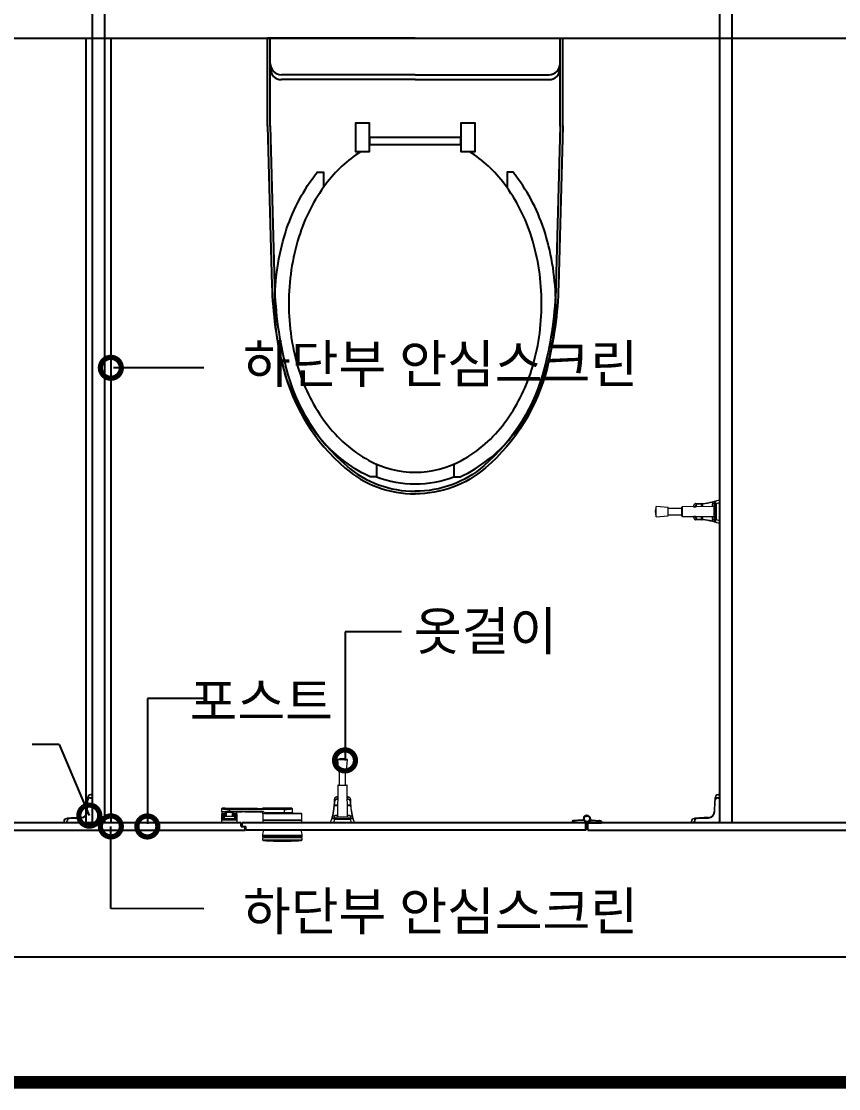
# Model space of a CAD drawing. Extents: x -255 to 8105, y -176 to 5714.
# Drawn here: x 3160 to 3811, y 2764 to 3614 of the extents above; entities that cross this region are included whole.
import ezdxf
from ezdxf.enums import TextEntityAlignment as Align

# ---------------------------------------------------------------- set-up
doc = ezdxf.new("R2010")
doc.units = 0
doc.header["$LTSCALE"] = 30
doc.layers.get('0').update_dxf_attribs({"linetype": 'CONTINUOUS'})
for name, color, linetype in [('0_toilet', 6, 'CONTINUOUS'), ('HAT', 8, 'CONTINUOUS'), ('경첩', 4, 'CONTINUOUS'), ('문자', 3, 'CONTINUOUS'), ('부자재', 4, 'CONTINUOUS'), ('옷걸이', 4, 'CONTINUOUS'), ('잠금쇠(회전형)', 4, 'CONTINUOUS'), ('치수', 1, 'CONTINUOUS'), ('해치', 8, 'CONTINUOUS')]:
    doc.layers.add(name, color=color, linetype=linetype)
doc.styles.add('돋움', font='malgun.ttf')

# ---------------------------------------------------------------- blocks, each defined once
blk = doc.blocks.new('_DOTSMALL')
at = {"color": 0, "linetype": 'ByBlock', "const_width": 0.5}
blk.add_lwpolyline([(-0.0625, 0, 1), (0.0625, 0, 1)], format="xyb", close=True, dxfattribs=at)
blk = doc.blocks.new('A$C63EC304E')
at = {"layer": '치수', "color": 1, "xscale": 2.5, "yscale": 2.5, "zscale": 2.5, "rotation": 234.3098741996962}
blk.add_blockref('_DOTSMALL', (0.312, 0.312), dxfattribs=at)
blk = doc.blocks.new('A$C2BC9653E')
at = {"layer": '치수', "xscale": 0.3333333333333333, "yscale": 0.3333333333333333, "zscale": 0.3333333333333333}
blk.add_blockref('A$C63EC304E', (0, 0), dxfattribs=at)
blk = doc.blocks.new('A$C7FC71301')
at = {"layer": '치수', "rotation": 180}
blk.add_blockref('A$C2BC9653E', (0.208, 0.208), dxfattribs=at)
blk = doc.blocks.new('A$C4A20372B')
at = {"layer": '치수'}
blk.add_blockref('A$C7FC71301', (0, 0), dxfattribs=at)
blk = doc.blocks.new('A$C566469F5')
at = {"layer": '치수'}
blk.add_blockref('A$C4A20372B', (0, 0), dxfattribs=at)
blk = doc.blocks.new('A$C7E317CD4')
at = {"layer": '해치', "xscale": 2, "yscale": 2, "zscale": 2}
blk.add_blockref('A$C566469F5', (0, 0), dxfattribs=at)
blk = doc.blocks.new('A$C601D7F27')
at = {"layer": '치수'}
blk.add_blockref('A$C7E317CD4', (0, 0), dxfattribs=at)
blk = doc.blocks.new('A$C38802C08')
at = {"layer": '치수'}
blk.add_blockref('A$C601D7F27', (0, 0), dxfattribs=at)
blk = doc.blocks.new('A$C10E41893')
at = {"layer": '부자재'}
for p, q in [((6.5, 0), (6.5, 196)), ((123.3, 196), (6.5, 196)), ((123.3, 192.5), (6.5, 192.5)), ((54.8, 0), (54.8, 177.5)), ((61.4, 0), (61.4, 177.5)), ((6.5, 0), (6.5, -196)), ((54.8, 0), (54.8, -177.5)), ((61.4, 0), (61.4, -177.5)), ((123.3, -192.5), (6.5, -192.5)), ((123.3, -196), (6.5, -196))]:
    blk.add_line(p, q, dxfattribs=at)
for points in [[(122.7, 196, -0.012538), (123.3, 196), (334.6, 190.3, -0.055395), (444.7, 175.1, -0.154276), (576.9, 93.3, -0.179504), (611.5, 0, -0.179504)], [(122.8, 192.5, -0.012538), (123.2, 192.5), (334.5, 186.8, -0.055395), (443.8, 171.7, -0.154276), (574.3, 91, -0.179504), (608, 0, -0.179504)], [(572, 51.4), (588.8, 51.4), (588.8, 59.6, 0.021185), (583.3, 70.7, 0.106084), (528.4, 133.7, 0.085733), (452.6, 172.4, 0.075373), (358.7, 186.6, 0.075373), (264.8, 172.4, 0.085733), (189, 133.7, 0.007337), (184.4, 130.1), (184.4, 122), (204.7, 122)], [(156.7, -72, 0.089162), (200.2, -118.7, 0.085733), (270.3, -154.5, 0.075373), (358.7, -167.9, 0.075373), (447.1, -154.5, 0.085733), (517.2, -118.7, 0.106084), (567, -61.6, 0.126931), (582.8, 0, 0.126931), (567, 61.6, 0.106084), (517.2, 118.7, 0.085733), (447.1, 154.5, 0.075373), (358.7, 167.9, 0.075373), (270.3, 154.5, 0.085733), (200.2, 118.7, 0.089162), (156.7, 72)], [(588.8, -51.4, 0.090214), (598.2, 0, 0.090214), (588.8, 51.4, 0.106084)], [(122.7, -196, 0.012538), (123.3, -196), (334.6, -190.3, 0.055395), (444.7, -175.1, 0.154276), (576.9, -93.3, 0.179504), (611.5, 0, 0.179504)], [(122.8, -192.5, 0.012538), (123.2, -192.5), (334.5, -186.8, 0.055395), (443.8, -171.7, 0.154276), (574.3, -91, 0.179504), (608, 0, 0.179504)], [(572, -51.4), (588.8, -51.4), (588.8, -59.6, -0.021185), (583.3, -70.7, -0.106084), (528.4, -133.7, -0.085733), (452.6, -172.4, -0.075373), (358.7, -186.6, -0.075373), (264.8, -172.4, -0.085733), (189, -133.7, -0.007337), (184.4, -130.1), (184.4, -122), (204.7, -122)]]:
    blk.add_lwpolyline(points, format="xyb", dxfattribs=at)
blk.add_lwpolyline([(138, -60.8), (119.3, -60.8), (119.3, -79.5), (156.7, -79.5), (156.7, -60.8), (138, -60.8), (147.3, -60.8), (147.3, 60.8), (138, 60.8), (156.7, 60.8), (156.7, 79.5), (119.3, 79.5), (119.3, 60.8), (138, 60.8), (138, -60.8), (119.3, -60.8)], dxfattribs=at)
for centre, start, end in [((39.8, 177.5), 0, 90), ((46.4, 177.5), 0, 90), ((39.8, -177.5), 270, 0), ((46.4, -177.5), 270, 0)]:
    blk.add_arc(centre, 15, start, end, dxfattribs=at)
blk = doc.blocks.new('UNI-17', base_point=(47634, -6761))
blk.add_line((50355.37, -3160.18), (51855.37, -3160.18))
at = {"color": 2}
for p, q in [((50845.37, -3160.18), (50845.37, -3785.18)), ((50865.37, -3160.18), (50865.37, -3785.18))]:
    blk.add_line(p, q, dxfattribs=at)
at = {"color": 8}
blk.add_line((50119.29, -3891.99), (52081.88, -3891.99), dxfattribs=at)
at = {"color": 8, "const_width": 10}
blk.add_lwpolyline([(47682.57, -3991.99), (53467.12, -3991.99)], dxfattribs=at)
at = {"layer": '0_toilet'}
for p, q in [((50850.37, -3060.18), (50850.37, -3785.18)), ((50860.37, -3060.18), (50860.37, -3785.18)), ((51350.32, -3060.18), (51350.32, -3785.18)), ((51360.42, -3785.19), (51360.42, -3060.19)), ((50969.29, -3785.18), (50745.37, -3785.18)), ((50745.37, -3791.18), (50972.29, -3791.18)), ((50969.29, -3788.18), (50969.29, -3785.18)), ((50969.29, -3788.18), (50973.04, -3788.18)), ((51243.87, -3785.18), (50970.04, -3785.18)), ((50970.04, -3788.18), (50970.04, -3785.18)), ((50972.29, -3791.18), (50972.29, -3788.18)), ((50973.04, -3791.18), (50973.04, -3788.18)), ((51243.87, -3791.18), (50973.04, -3791.18)), ((51243.87, -3791.18), (51243.87, -3785.18)), ((51474.34, -3785.18), (51245.37, -3785.18)), ((51245.37, -3791.18), (51245.37, -3785.18)), ((51245.37, -3791.18), (51477.34, -3791.18))]:
    blk.add_line(p, q, dxfattribs=at)
at = {"layer": '경첩', "color": 4, "linetype": 'Continuous', "lineweight": 15}
for p, q in [((50846.58, -3766.01), (50846.45, -3768.72)), ((50846.58, -3766.01), (50846.82, -3766.25)), ((50846.69, -3765.42), (50846.85, -3765.58)), ((50846.88, -3764.92), (50846.76, -3767.42)), ((50847.06, -3766.38), (50847.13, -3764.93)), ((50849.11, -3765.18), (50849.11, -3765.43)), ((50850.37, -3765.18), (50849.11, -3765.18)), ((50849.11, -3765.43), (50850.37, -3765.43)), ((50849.12, -3765.18), (50849.12, -3765.08)), ((50849.12, -3765.08), (50850.37, -3765.08)), ((50849.23, -3762.93), (50849.23, -3762.68)), ((50850.37, -3762.68), (50849.23, -3762.68)), ((50849.23, -3762.93), (50850.37, -3762.93)), ((50850.37, -3762.93), (50850.37, -3762.68)), ((50850.37, -3765.08), (50850.37, -3762.93)), ((50850.37, -3765.43), (50850.37, -3765.18)), ((50850.37, -3765.43), (50850.37, -3783.68)), ((51346.53, -3766.01), (51346.4, -3768.72)), ((51346.53, -3766.01), (51346.77, -3766.25)), ((51346.64, -3765.42), (51346.8, -3765.58)), ((51346.83, -3764.92), (51346.71, -3767.42)), ((51347.01, -3766.38), (51347.08, -3764.93)), ((51349.06, -3765.18), (51349.06, -3765.43)), ((51350.32, -3765.18), (51349.06, -3765.18)), ((51349.06, -3765.43), (51350.32, -3765.43)), ((51349.07, -3765.18), (51349.07, -3765.08)), ((51349.07, -3765.08), (51350.32, -3765.08)), ((51349.18, -3762.93), (51349.18, -3762.68)), ((51350.32, -3762.68), (51349.18, -3762.68)), ((51349.18, -3762.93), (51350.32, -3762.93)), ((51350.32, -3762.93), (51350.32, -3762.68)), ((51350.32, -3765.08), (51350.32, -3762.93)), ((51350.32, -3765.43), (51350.32, -3765.18)), ((51350.32, -3765.43), (51350.32, -3783.68)), ((50846.14, -3775.3), (50846.13, -3775.64)), ((50846.15, -3775.2), (50846.14, -3775.3)), ((50846.14, -3775.3), (50846.38, -3775.54)), ((50846.19, -3774.28), (50846.15, -3775.2)), ((50846.15, -3775.2), (50846.39, -3775.44)), ((50846.19, -3774.28), (50846.43, -3774.52)), ((50846.22, -3773.62), (50846.2, -3774.04)), ((50846.2, -3774.04), (50846.44, -3774.28)), ((50846.36, -3770.74), (50846.22, -3773.61)), ((50846.22, -3773.61), (50846.46, -3773.85)), ((50846.22, -3773.62), (50846.46, -3773.86)), ((50846.76, -3767.42), (50846.34, -3776.4)), ((50846.36, -3770.74), (50846.6, -3770.98)), ((50846.41, -3769.73), (50846.37, -3770.4)), ((50846.37, -3770.4), (50846.61, -3770.64)), ((50846.41, -3769.73), (50846.64, -3769.97)), ((50846.42, -3769.39), (50846.66, -3769.63)), ((50846.45, -3768.72), (50846.69, -3768.95)), ((50846.59, -3776.41), (50847.01, -3767.43)), ((51346.09, -3775.3), (51346.08, -3775.64)), ((51346.1, -3775.2), (51346.09, -3775.3)), ((51346.09, -3775.3), (51346.33, -3775.54)), ((51346.14, -3774.28), (51346.1, -3775.2)), ((51346.1, -3775.2), (51346.34, -3775.44)), ((51346.14, -3774.28), (51346.38, -3774.52)), ((51346.17, -3773.62), (51346.15, -3774.04)), ((51346.15, -3774.04), (51346.39, -3774.28)), ((51346.31, -3770.74), (51346.17, -3773.61)), ((51346.17, -3773.61), (51346.41, -3773.85)), ((51346.17, -3773.62), (51346.41, -3773.86)), ((51346.71, -3767.42), (51346.29, -3776.4)), ((51346.31, -3770.74), (51346.55, -3770.98)), ((51346.36, -3769.73), (51346.32, -3770.4)), ((51346.32, -3770.4), (51346.56, -3770.64)), ((51346.36, -3769.73), (51346.59, -3769.97)), ((51346.37, -3769.39), (51346.61, -3769.63)), ((51346.4, -3768.72), (51346.64, -3768.95)), ((51346.54, -3776.41), (51346.96, -3767.43)), ((50832.61, -3781.58), (50830.11, -3781.7)), ((50830.12, -3781.95), (50831.57, -3781.88)), ((50830.27, -3785.18), (50830.27, -3783.93)), ((50830.27, -3783.93), (50830.37, -3783.93)), ((50830.37, -3783.93), (50830.62, -3783.93)), ((50830.37, -3783.93), (50830.37, -3785.18)), ((50830.6, -3781.5), (50830.69, -3781.42)), ((50830.6, -3781.5), (50830.76, -3781.66)), ((50830.62, -3785.18), (50830.62, -3783.93)), ((50833.9, -3781.27), (50830.69, -3781.42)), ((50841.58, -3781.15), (50832.61, -3781.58)), ((50832.62, -3781.83), (50841.59, -3781.4)), ((50833.9, -3781.27), (50834.14, -3781.51)), ((50834.58, -3781.23), (50834.82, -3781.47)), ((50834.91, -3781.22), (50835.15, -3781.46)), ((50838.29, -3781.06), (50835.59, -3781.19)), ((50835.59, -3781.19), (50835.83, -3781.43)), ((50838.29, -3781.06), (50838.53, -3781.3)), ((50838.97, -3781.03), (50839.21, -3781.27)), ((50839.3, -3781.01), (50839.54, -3781.25)), ((50841.33, -3780.92), (50839.98, -3780.98)), ((50839.98, -3780.98), (50840.22, -3781.22)), ((50841.57, -3780.91), (50841.33, -3780.92)), ((50841.33, -3780.92), (50841.57, -3781.16)), ((50842.58, -3780.75), (50842.78, -3780.95)), ((50843.11, -3780.57), (50843.3, -3780.76)), ((50843.35, -3780.47), (50843.54, -3780.65)), ((50843.81, -3780.22), (50844, -3780.4)), ((50844.03, -3780.08), (50844.21, -3780.26)), ((50845.12, -3779.05), (50845.3, -3779.23)), ((50845.27, -3778.84), (50845.45, -3779.02)), ((50845.53, -3778.4), (50845.72, -3778.59)), ((50845.65, -3778.17), (50845.84, -3778.36)), ((50845.82, -3777.77), (50846.01, -3777.96)), ((50845.97, -3777.24), (50846.18, -3777.45)), ((50846.17, -3777.45), (50845.97, -3777.25)), ((50846.04, -3776.87), (50846.26, -3777.09)), ((50846.07, -3776.65), (50846.3, -3776.87)), ((50846.12, -3775.74), (50846.09, -3776.38)), ((50846.13, -3775.64), (50846.12, -3775.74)), ((50846.12, -3775.74), (50846.36, -3775.98)), ((50846.13, -3775.64), (50846.37, -3775.88)), ((51332.56, -3781.58), (51330.06, -3781.7)), ((51330.07, -3781.95), (51331.52, -3781.88)), ((51330.22, -3785.18), (51330.22, -3783.93)), ((51330.22, -3783.93), (51330.32, -3783.93)), ((51330.32, -3783.93), (51330.57, -3783.93)), ((51330.32, -3783.93), (51330.32, -3785.18)), ((51330.55, -3781.5), (51330.64, -3781.42)), ((51330.55, -3781.5), (51330.71, -3781.66)), ((51330.57, -3785.18), (51330.57, -3783.93)), ((51333.85, -3781.27), (51330.64, -3781.42)), ((51341.53, -3781.15), (51332.56, -3781.58)), ((51332.57, -3781.83), (51341.54, -3781.4)), ((51333.85, -3781.27), (51334.09, -3781.51)), ((51334.53, -3781.23), (51334.77, -3781.47)), ((51334.86, -3781.22), (51335.1, -3781.46)), ((51338.24, -3781.06), (51335.54, -3781.19)), ((51335.54, -3781.19), (51335.78, -3781.43)), ((51338.24, -3781.06), (51338.48, -3781.3)), ((51338.92, -3781.03), (51339.16, -3781.27)), ((51339.25, -3781.01), (51339.49, -3781.25)), ((51341.28, -3780.92), (51339.93, -3780.98)), ((51339.93, -3780.98), (51340.17, -3781.22)), ((51341.52, -3780.91), (51341.28, -3780.92)), ((51341.28, -3780.92), (51341.52, -3781.16)), ((51342.53, -3780.75), (51342.73, -3780.95)), ((51343.06, -3780.57), (51343.25, -3780.76)), ((51343.3, -3780.47), (51343.49, -3780.65)), ((51343.76, -3780.22), (51343.95, -3780.4)), ((51343.98, -3780.08), (51344.16, -3780.26)), ((51345.07, -3779.05), (51345.25, -3779.23)), ((51345.22, -3778.84), (51345.4, -3779.02)), ((51345.48, -3778.4), (51345.67, -3778.59)), ((51345.6, -3778.17), (51345.79, -3778.36)), ((51345.77, -3777.77), (51345.96, -3777.96)), ((51345.92, -3777.24), (51346.13, -3777.45)), ((51346.12, -3777.45), (51345.92, -3777.25)), ((51345.99, -3776.87), (51346.21, -3777.09)), ((51346.02, -3776.65), (51346.25, -3776.87)), ((51346.07, -3775.74), (51346.04, -3776.38)), ((51346.08, -3775.64), (51346.07, -3775.74)), ((51346.07, -3775.74), (51346.31, -3775.98)), ((51346.08, -3775.64), (51346.32, -3775.88)), ((50828.12, -3784.04), (50827.87, -3784.04)), ((50827.87, -3784.04), (50827.87, -3785.18)), ((50827.87, -3785.18), (50828.12, -3785.18)), ((50828.12, -3785.18), (50828.12, -3784.04)), ((50828.12, -3785.18), (50830.27, -3785.18)), ((50830.37, -3785.18), (50830.62, -3785.18)), ((50848.87, -3785.18), (50830.62, -3785.18)), ((51328.07, -3784.04), (51327.82, -3784.04)), ((51327.82, -3784.04), (51327.82, -3785.18)), ((51327.82, -3785.18), (51328.07, -3785.18)), ((51328.07, -3785.18), (51328.07, -3784.04)), ((51328.07, -3785.18), (51330.22, -3785.18)), ((51330.32, -3785.18), (51330.57, -3785.18)), ((51348.82, -3785.18), (51330.57, -3785.18))]:
    blk.add_line(p, q, dxfattribs=at)
at = {"layer": '경첩', "color": 4, "linetype": 'Continuous', "lineweight": 15, "flags": 128}
for points in [[(50846.6, -3765.5), (50846.6, -3765.61), (50846.59, -3765.73), (50846.59, -3765.87), (50846.58, -3766.01)], [(50846.6, -3765.5), (50846.62, -3765.48), (50846.64, -3765.47), (50846.66, -3765.45), (50846.67, -3765.44), (50846.68, -3765.43), (50846.68, -3765.42), (50846.69, -3765.42), (50846.69, -3765.42)], [(50847.13, -3764.93), (50847.08, -3764.93), (50847.04, -3764.93), (50846.99, -3764.93), (50846.95, -3764.93), (50846.92, -3764.92), (50846.9, -3764.92), (50846.89, -3764.92), (50846.88, -3764.92)], [(51346.55, -3765.5), (51346.55, -3765.61), (51346.54, -3765.73), (51346.54, -3765.87), (51346.53, -3766.01)], [(51346.55, -3765.5), (51346.57, -3765.48), (51346.59, -3765.47), (51346.61, -3765.45), (51346.62, -3765.44), (51346.63, -3765.43), (51346.63, -3765.42), (51346.64, -3765.42), (51346.64, -3765.42)], [(51347.08, -3764.93), (51347.03, -3764.93), (51346.99, -3764.93), (51346.94, -3764.93), (51346.9, -3764.93), (51346.87, -3764.92), (51346.85, -3764.92), (51346.84, -3764.92), (51346.83, -3764.92)], [(50846.2, -3774.04), (50846.2, -3774.12), (50846.19, -3774.2), (50846.19, -3774.28)], [(50846.22, -3773.61), (50846.22, -3773.61), (50846.22, -3773.62)], [(50846.45, -3768.72), (50846.45, -3768.85), (50846.44, -3768.97), (50846.44, -3769.09), (50846.43, -3769.19), (50846.43, -3769.28), (50846.42, -3769.34), (50846.42, -3769.38), (50846.42, -3769.39)], [(50846.76, -3767.42), (50846.77, -3767.42), (50846.78, -3767.42), (50846.81, -3767.42), (50846.84, -3767.43), (50846.87, -3767.43), (50846.92, -3767.43), (50846.96, -3767.43), (50847.01, -3767.43)], [(51346.15, -3774.04), (51346.15, -3774.12), (51346.14, -3774.2), (51346.14, -3774.28)], [(51346.17, -3773.61), (51346.17, -3773.61), (51346.17, -3773.62)], [(51346.4, -3768.72), (51346.4, -3768.85), (51346.39, -3768.97), (51346.39, -3769.09), (51346.38, -3769.19), (51346.38, -3769.28), (51346.37, -3769.34), (51346.37, -3769.38), (51346.37, -3769.39)], [(51346.71, -3767.42), (51346.72, -3767.42), (51346.73, -3767.42), (51346.76, -3767.42), (51346.79, -3767.43), (51346.82, -3767.43), (51346.87, -3767.43), (51346.91, -3767.43), (51346.96, -3767.43)], [(50830.12, -3781.95), (50830.12, -3781.9), (50830.12, -3781.85), (50830.11, -3781.81), (50830.11, -3781.77), (50830.11, -3781.74), (50830.11, -3781.71), (50830.11, -3781.7), (50830.11, -3781.7)], [(50832.61, -3781.58), (50832.61, -3781.58), (50832.61, -3781.6), (50832.61, -3781.62), (50832.61, -3781.65), (50832.61, -3781.69), (50832.62, -3781.73), (50832.62, -3781.78), (50832.62, -3781.83)], [(50834.58, -3781.23), (50834.56, -3781.24), (50834.53, -3781.24), (50834.46, -3781.24), (50834.38, -3781.24), (50834.28, -3781.25), (50834.16, -3781.25), (50834.03, -3781.26), (50833.9, -3781.27)], [(50835.59, -3781.19), (50835.47, -3781.19), (50835.36, -3781.2), (50835.25, -3781.2), (50835.16, -3781.21), (50835.07, -3781.21), (50835.01, -3781.21), (50834.96, -3781.22), (50834.92, -3781.22), (50834.91, -3781.22)], [(50838.97, -3781.03), (50838.95, -3781.03), (50838.91, -3781.03), (50838.85, -3781.03), (50838.77, -3781.04), (50838.67, -3781.04), (50838.55, -3781.05), (50838.42, -3781.05), (50838.29, -3781.06)], [(50839.98, -3780.98), (50839.85, -3780.99), (50839.72, -3780.99), (50839.6, -3781), (50839.5, -3781), (50839.42, -3781.01), (50839.36, -3781.01), (50839.32, -3781.01), (50839.3, -3781.01)], [(50841.58, -3781.15), (50841.58, -3781.16), (50841.58, -3781.17), (50841.58, -3781.2), (50841.59, -3781.23), (50841.59, -3781.27), (50841.59, -3781.31), (50841.59, -3781.36), (50841.59, -3781.4)], [(50845.97, -3777.24), (50845.97, -3777.24), (50845.97, -3777.24)], [(50846.07, -3776.65), (50846.05, -3776.81), (50846.04, -3776.87)], [(50846.34, -3776.4), (50846.35, -3776.4), (50846.36, -3776.4), (50846.38, -3776.4), (50846.41, -3776.4), (50846.45, -3776.4), (50846.5, -3776.4), (50846.54, -3776.41), (50846.59, -3776.41)], [(51330.07, -3781.95), (51330.07, -3781.9), (51330.07, -3781.85), (51330.06, -3781.81), (51330.06, -3781.77), (51330.06, -3781.74), (51330.06, -3781.71), (51330.06, -3781.7), (51330.06, -3781.7)], [(51332.56, -3781.58), (51332.56, -3781.58), (51332.56, -3781.6), (51332.56, -3781.62), (51332.56, -3781.65), (51332.56, -3781.69), (51332.57, -3781.73), (51332.57, -3781.78), (51332.57, -3781.83)], [(51334.53, -3781.23), (51334.51, -3781.24), (51334.48, -3781.24), (51334.41, -3781.24), (51334.33, -3781.24), (51334.23, -3781.25), (51334.11, -3781.25), (51333.98, -3781.26), (51333.85, -3781.27)], [(51335.54, -3781.19), (51335.42, -3781.19), (51335.31, -3781.2), (51335.2, -3781.2), (51335.11, -3781.21), (51335.02, -3781.21), (51334.96, -3781.21), (51334.91, -3781.22), (51334.87, -3781.22), (51334.86, -3781.22)], [(51338.92, -3781.03), (51338.9, -3781.03), (51338.86, -3781.03), (51338.8, -3781.03), (51338.72, -3781.04), (51338.62, -3781.04), (51338.5, -3781.05), (51338.37, -3781.05), (51338.24, -3781.06)], [(51339.93, -3780.98), (51339.8, -3780.99), (51339.67, -3780.99), (51339.55, -3781), (51339.45, -3781), (51339.37, -3781.01), (51339.31, -3781.01), (51339.27, -3781.01), (51339.25, -3781.01)], [(51341.53, -3781.15), (51341.53, -3781.16), (51341.53, -3781.17), (51341.53, -3781.2), (51341.54, -3781.23), (51341.54, -3781.27), (51341.54, -3781.31), (51341.54, -3781.36), (51341.54, -3781.4)], [(51345.92, -3777.24), (51345.92, -3777.24), (51345.92, -3777.24)], [(51346.02, -3776.65), (51346, -3776.81), (51345.99, -3776.87)], [(51346.29, -3776.4), (51346.3, -3776.4), (51346.31, -3776.4), (51346.33, -3776.4), (51346.36, -3776.4), (51346.4, -3776.4), (51346.45, -3776.4), (51346.49, -3776.41), (51346.54, -3776.41)]]:
    blk.add_lwpolyline(points, dxfattribs=at)
at = {"layer": '경첩', "color": 4, "linetype": 'Continuous', "lineweight": 15}
for centre, radius, start, end in [((50849.11, -3767.53), 2.35, 90, 177.30166), ((50849.23, -3765.03), 2.35, 90, 177.30166), ((50849.11, -3767.53), 2.1, 90, 177.30166), ((50849.23, -3765.03), 2.1, 90, 177.30166), ((51349.06, -3767.53), 2.35, 90, 177.30166), ((51349.18, -3765.03), 2.35, 90, 177.30166), ((51349.06, -3767.53), 2.1, 90, 177.30166), ((51349.18, -3765.03), 2.1, 90, 177.30166), ((50830.22, -3784.04), 2.35, 92.69834, 180), ((50830.22, -3784.04), 2.1, 92.69834, 180), ((50832.72, -3783.93), 2.35, 92.69834, 180), ((50832.72, -3783.93), 2.1, 92.69834, 180), ((50841.35, -3776.16), 4.75, 272.69834, 285), ((50841.35, -3776.16), 5, 272.69834, 357.30166), ((50841.35, -3776.16), 5.25, 272.69834, 357.30166), ((50841.35, -3776.16), 4.75, 284.99982, 291.75061), ((50841.35, -3776.16), 4.75, 294.99481, 301.29977), ((50841.35, -3776.16), 4.75, 301.29911, 304.38581), ((50841.35, -3776.16), 4.75, 304.38489, 322.56084), ((50841.35, -3776.16), 4.75, 322.56123, 325.61449), ((50841.35, -3776.16), 4.75, 325.61511, 331.82645), ((50841.35, -3776.16), 4.75, 335.00519, 340.23398), ((50841.35, -3776.16), 4.75, 340.23398, 346.75686), ((50841.35, -3776.16), 4.75, 346.83767, 351.3944), ((50841.35, -3776.16), 4.75, 354.09118, 357.30166), ((50848.87, -3783.68), 1.5, 270, 0), ((51330.17, -3784.04), 2.35, 92.69834, 180), ((51330.17, -3784.04), 2.1, 92.69834, 180), ((51332.67, -3783.93), 2.35, 92.69834, 180), ((51332.67, -3783.93), 2.1, 92.69834, 180), ((51341.3, -3776.16), 4.75, 272.69834, 285), ((51341.3, -3776.16), 5, 272.69834, 357.30166), ((51341.3, -3776.16), 5.25, 272.69834, 357.30166), ((51341.3, -3776.16), 4.75, 284.99982, 291.75061), ((51341.3, -3776.16), 4.75, 294.99481, 301.29977), ((51341.3, -3776.16), 4.75, 301.29911, 304.38581), ((51341.3, -3776.16), 4.75, 304.38489, 322.56084), ((51341.3, -3776.16), 4.75, 322.56123, 325.61449), ((51341.3, -3776.16), 4.75, 325.61511, 331.82645), ((51341.3, -3776.16), 4.75, 335.00519, 340.23398), ((51341.3, -3776.16), 4.75, 340.23398, 346.75686), ((51341.3, -3776.16), 4.75, 346.83767, 351.3944), ((51341.3, -3776.16), 4.75, 354.09118, 357.30166), ((51348.82, -3783.68), 1.5, 270, 0)]:
    blk.add_arc(centre, radius, start, end, dxfattribs=at)
at = {"layer": '부자재'}
for p, q in [((51240.92, -3783.1), (51233.72, -3783.6)), ((51247.63, -3783.02), (51255.79, -3783.6)), ((51233.18, -3784.26), (51233.18, -3785.18)), ((51243.83, -3785.18), (51233.18, -3785.18)), ((51234.43, -3784.09), (51234.43, -3785.18)), ((51244.64, -3784.63), (51244.64, -3785.43)), ((51244.89, -3785.43), (51244.64, -3785.43)), ((51244.89, -3784.63), (51244.89, -3785.43)), ((51245.36, -3785.14), (51245.36, -3785.18)), ((51245.36, -3785.18), (51256.35, -3785.18)), ((51255.1, -3784.09), (51255.1, -3785.18)), ((51256.35, -3784.26), (51256.35, -3785.18))]:
    blk.add_line(p, q, dxfattribs=at)
at = {"layer": '부자재', "color": 1}
blk.add_circle((51244.76, -3781.98), 2.34, dxfattribs=at)
at = {"layer": '부자재'}
for centre, radius, start, end in [((51233.88, -3784.28), 0.7, 101.7765, 181.67124), ((51235.28, -3784.33), 0.884, 113.40773, 164.5497), ((51240.86, -3781.81), 1.29, 272.92313, 352.47243), ((51244.76, -3781.98), 2.62, 270, 180), ((51244.86, -3782.32), 2.86, 280.08401, 345.97919), ((51248.67, -3781.81), 1.29, 187.52757, 267.07687), ((51254.25, -3784.33), 0.884, 15.4503, 67.30044), ((51255.65, -3784.28), 0.7, 358.32876, 78.2235), ((51245.12, -3786.21), 1.65, 102.52675, 141.54753), ((51244.41, -3786.21), 1.65, 43.10029, 77.47325)]:
    blk.add_arc(centre, radius, start, end, dxfattribs=at)
at = {"layer": '옷걸이', "lineweight": 15}
for p, q in [((51347.74, -3528.63), (51347.75, -3528.63)), ((51347.75, -3528.63), (51350.32, -3527.79)), ((51347.75, -3528.63), (51347.75, -3528.63)), ((51350.32, -3527.79), (51350.32, -3530.16)), ((51309.47, -3534.04), (51299.97, -3533.29)), ((51299.97, -3541.29), (51299.97, -3533.29)), ((51309.47, -3540.54), (51309.47, -3534.04)), ((51320.32, -3534.79), (51309.47, -3534.79)), ((51320.32, -3537.29), (51320.32, -3533.79)), ((51320.32, -3540.79), (51320.32, -3537.29)), ((51345.82, -3533.32), (51320.57, -3533.54)), ((51320.57, -3533.54), (51320.57, -3541.04)), ((51329.69, -3533.36), (51329.69, -3533.46)), ((51329.69, -3533.36), (51329.78, -3533.36)), ((51329.78, -3533.36), (51329.78, -3533.46)), ((51331.31, -3533.37), (51331.66, -3533.37)), ((51331.31, -3533.44), (51331.31, -3533.37)), ((51331.66, -3533.37), (51331.66, -3533.44)), ((51336.02, -3533.4), (51336.02, -3531.02)), ((51336.79, -3530.95), (51336.79, -3533.4)), ((51344.89, -3531.03), (51345.45, -3530.97)), ((51344.91, -3529.59), (51344.91, -3531.03)), ((51344.93, -3529.59), (51344.93, -3531.03)), ((51345.82, -3532.51), (51345.82, -3542.06)), ((51346.99, -3529.51), (51346.95, -3529.62)), ((51346.99, -3529.46), (51346.96, -3529.55)), ((51347.06, -3529.58), (51347.06, -3529.58)), ((51347.06, -3529.58), (51347.06, -3544.99)), ((51347.08, -3543.57), (51347.08, -3531)), ((51347.77, -3531), (51347.08, -3531)), ((51350.32, -3530.16), (51347.77, -3531)), ((51347.77, -3531), (51347.77, -3543.57)), ((51350.32, -3530.16), (51350.32, -3544.41)), ((51299.97, -3541.29), (51309.47, -3540.54)), ((51309.47, -3539.79), (51320.32, -3539.79)), ((51320.57, -3541.04), (51345.82, -3541.26)), ((51329.69, -3541.11), (51329.69, -3541.22)), ((51329.69, -3541.22), (51329.78, -3541.22)), ((51329.78, -3541.12), (51329.78, -3541.22)), ((51331.31, -3541.2), (51331.31, -3541.13)), ((51331.31, -3541.2), (51331.66, -3541.2)), ((51331.66, -3541.13), (51331.66, -3541.2)), ((51336.02, -3543.55), (51336.02, -3541.17)), ((51336.79, -3541.18), (51336.79, -3543.62)), ((51345.47, -3543.61), (51344.89, -3543.54)), ((51344.91, -3543.54), (51344.91, -3544.98)), ((51344.93, -3543.55), (51344.93, -3544.98)), ((51346.95, -3544.96), (51346.99, -3545.07)), ((51347.06, -3544.99), (51347.06, -3544.99)), ((51347.77, -3543.57), (51347.08, -3543.57)), ((51347.77, -3543.57), (51350.32, -3544.41)), ((51350.32, -3544.41), (51350.32, -3546.79)), ((51347.75, -3545.94), (51347.74, -3545.94)), ((51350.32, -3546.79), (51347.75, -3545.94)), ((51347.75, -3545.94), (51347.75, -3545.94)), ((51045.93, -3734.83), (51046.68, -3744.33)), ((51045.93, -3734.83), (51053.93, -3734.83)), ((51053.18, -3744.33), (51053.93, -3734.83)), ((51046.68, -3744.33), (51053.18, -3744.33)), ((51047.43, -3744.33), (51047.43, -3755.18)), ((51052.43, -3755.18), (51052.43, -3744.33)), ((51046.18, -3755.43), (51045.96, -3780.68)), ((51053.68, -3755.43), (51046.18, -3755.43)), ((51046.43, -3755.18), (51049.93, -3755.18)), ((51049.93, -3755.18), (51053.43, -3755.18)), ((51053.9, -3780.68), (51053.68, -3755.43)), ((51046.1, -3764.55), (51046, -3764.55)), ((51046, -3764.55), (51046, -3764.64)), ((51046.1, -3764.64), (51046, -3764.64)), ((51046.01, -3766.17), (51046.01, -3766.52)), ((51046.01, -3766.17), (51046.09, -3766.17)), ((51046.09, -3766.52), (51046.01, -3766.52)), ((51053.86, -3764.55), (51053.76, -3764.55)), ((51053.86, -3764.64), (51053.76, -3764.64)), ((51053.77, -3766.17), (51053.85, -3766.17)), ((51053.85, -3766.52), (51053.78, -3766.52)), ((51053.85, -3766.17), (51053.85, -3766.52)), ((51053.86, -3764.55), (51053.86, -3764.64)), ((51046.04, -3771.65), (51043.59, -3771.65)), ((51043.66, -3770.88), (51046.05, -3770.88)), ((51053.82, -3770.88), (51056.2, -3770.88)), ((51056.27, -3771.65), (51053.82, -3771.65)), ((51040.43, -3785.18), (51041.28, -3782.61)), ((51041.28, -3782.61), (51041.28, -3782.61)), ((51041.28, -3782.61), (51041.28, -3782.61)), ((51042.26, -3781.82), (51042.15, -3781.85)), ((51042.23, -3781.92), (51042.23, -3781.93)), ((51057.64, -3781.92), (51042.23, -3781.92)), ((51043.67, -3779.78), (51042.24, -3779.78)), ((51043.67, -3779.79), (51042.24, -3779.79)), ((51043.64, -3782.64), (51042.81, -3785.18)), ((51043.61, -3780.33), (51043.68, -3779.75)), ((51043.64, -3782.64), (51043.64, -3781.95)), ((51043.64, -3781.95), (51056.22, -3781.95)), ((51056.22, -3782.64), (51043.64, -3782.64)), ((51054.71, -3780.68), (51045.16, -3780.68)), ((51056.19, -3779.75), (51056.25, -3780.32)), ((51057.62, -3779.78), (51056.19, -3779.78)), ((51057.62, -3779.79), (51056.19, -3779.79)), ((51056.22, -3782.64), (51056.22, -3781.95)), ((51057.06, -3785.18), (51056.22, -3782.64)), ((51057.7, -3781.85), (51057.6, -3781.82)), ((51057.64, -3781.93), (51057.64, -3781.92)), ((51057.75, -3781.85), (51057.66, -3781.83)), ((51058.58, -3782.61), (51058.59, -3782.61)), ((51058.59, -3782.61), (51059.43, -3785.18)), ((51058.59, -3782.61), (51058.59, -3782.61)), ((51042.81, -3785.18), (51040.43, -3785.18)), ((51057.06, -3785.18), (51042.81, -3785.18)), ((51059.43, -3785.18), (51057.06, -3785.18))]:
    blk.add_line(p, q, dxfattribs=at)
at = {"layer": '옷걸이', "lineweight": 15, "flags": 128}
for points in [[(51331.4, -3530.86), (51331.39, -3530.86), (51331.16, -3530.88), (51330.94, -3530.94), (51330.72, -3531.05), (51330.52, -3531.2), (51330.33, -3531.38), (51330.17, -3531.61), (51330.02, -3531.86), (51329.9, -3532.14), (51329.8, -3532.45), (51329.73, -3532.77), (51329.69, -3533.1), (51329.69, -3533.36)], [(51331.41, -3530.86), (51331.14, -3530.89), (51330.87, -3530.99), (51330.63, -3531.15), (51330.4, -3531.38), (51330.2, -3531.67), (51330.03, -3532), (51329.91, -3532.37), (51329.82, -3532.77), (51329.78, -3533.27), (51329.78, -3533.36)], [(51331.31, -3533.37), (51331.33, -3532.95), (51331.4, -3532.54), (51331.51, -3532.16), (51331.66, -3531.81), (51331.84, -3531.5), (51332.06, -3531.25), (51332.3, -3531.06), (51332.56, -3530.93), (51332.91, -3530.87)], [(51333.1, -3531.12), (51332.79, -3531.17), (51332.56, -3531.29), (51332.34, -3531.46), (51332.14, -3531.69), (51331.98, -3531.96), (51331.84, -3532.28), (51331.74, -3532.62), (51331.68, -3532.99), (51331.66, -3533.37)], [(51336.77, -3530.7), (51336.77, -3530.71), (51336.77, -3530.72), (51336.77, -3530.74), (51336.77, -3530.77), (51336.77, -3530.81), (51336.78, -3530.85), (51336.78, -3530.9), (51336.79, -3530.95)], [(51344.61, -3531.46), (51344.54, -3533.04), (51344.53, -3533.33)], [(51346.86, -3531.54), (51346.9, -3531.26), (51346.94, -3531.08), (51346.97, -3531.07), (51347, -3531.24), (51347.02, -3531.57), (51347.03, -3532.04)], [(51346.96, -3529.55), (51346.96, -3529.57), (51346.95, -3529.62)], [(51347.06, -3529.58), (51347.03, -3529.59), (51346.95, -3529.62)], [(51329.69, -3541.22), (51329.69, -3541.27), (51329.71, -3541.6), (51329.76, -3541.93), (51329.83, -3542.24), (51329.94, -3542.54), (51330.07, -3542.82), (51330.23, -3543.06), (51330.41, -3543.28), (51330.62, -3543.45), (51330.83, -3543.58), (51331.06, -3543.67), (51331.3, -3543.71), (51331.33, -3543.71)], [(51329.78, -3541.22), (51329.8, -3541.63), (51329.87, -3542.04), (51329.98, -3542.43), (51330.13, -3542.78), (51330.32, -3543.08), (51330.53, -3543.34), (51330.77, -3543.53), (51331.03, -3543.65), (51331.35, -3543.71), (51331.41, -3543.72)], [(51332.91, -3543.7), (51332.64, -3543.67), (51332.37, -3543.56), (51332.13, -3543.39), (51331.9, -3543.15), (51331.71, -3542.86), (51331.55, -3542.52), (51331.42, -3542.14), (51331.34, -3541.74), (51331.31, -3541.2)], [(51331.66, -3541.2), (51331.69, -3541.69), (51331.77, -3542.05), (51331.88, -3542.39), (51332.02, -3542.69), (51332.2, -3542.95), (51332.4, -3543.17), (51332.62, -3543.32), (51332.86, -3543.42), (51333.1, -3543.45)], [(51336.77, -3543.87), (51336.77, -3543.87), (51336.77, -3543.85), (51336.77, -3543.83), (51336.77, -3543.8), (51336.77, -3543.76), (51336.78, -3543.72), (51336.78, -3543.67), (51336.79, -3543.62)], [(51344.53, -3541.24), (51344.55, -3541.85), (51344.61, -3543.11)], [(51344.92, -3544.98), (51344.92, -3544.98), (51344.93, -3544.98)], [(51345.12, -3545.22), (51345.11, -3545.22), (51345.11, -3545.22)], [(51347.03, -3542.78), (51347.01, -3543.19), (51346.98, -3543.44), (51346.95, -3543.52), (51346.92, -3543.42), (51346.87, -3543.14), (51346.86, -3543.02)], [(51346.95, -3544.96), (51347.03, -3544.98), (51347.06, -3544.99)], [(51346.96, -3545.02), (51346.96, -3545), (51346.95, -3544.96)], [(51346.96, -3545.02), (51346.98, -3545.08), (51346.99, -3545.12)], [(51046, -3764.64), (51045.58, -3764.66), (51045.17, -3764.73), (51044.79, -3764.84), (51044.44, -3764.99), (51044.13, -3765.18), (51043.88, -3765.4), (51043.69, -3765.64), (51043.56, -3765.9), (51043.5, -3766.22), (51043.5, -3766.27)], [(51046, -3764.55), (51045.95, -3764.55), (51045.62, -3764.57), (51045.29, -3764.62), (51044.97, -3764.7), (51044.68, -3764.8), (51044.4, -3764.94), (51044.16, -3765.1), (51043.94, -3765.28), (51043.77, -3765.48), (51043.63, -3765.7), (51043.55, -3765.93), (51043.51, -3766.16), (51043.51, -3766.2)], [(51043.51, -3767.77), (51043.55, -3767.5), (51043.66, -3767.24), (51043.83, -3766.99), (51044.07, -3766.77), (51044.36, -3766.57), (51044.7, -3766.41), (51045.07, -3766.29), (51045.48, -3766.21), (51046.01, -3766.17)], [(51046.01, -3766.52), (51045.53, -3766.56), (51045.17, -3766.63), (51044.83, -3766.74), (51044.52, -3766.89), (51044.26, -3767.06), (51044.05, -3767.26), (51043.89, -3767.48), (51043.8, -3767.72), (51043.76, -3767.96)], [(51053.85, -3766.17), (51054.27, -3766.19), (51054.68, -3766.26), (51055.06, -3766.37), (51055.41, -3766.52), (51055.72, -3766.71), (51055.97, -3766.93), (51056.16, -3767.17), (51056.29, -3767.42), (51056.35, -3767.77)], [(51056.1, -3767.96), (51056.04, -3767.65), (51055.93, -3767.42), (51055.76, -3767.2), (51055.53, -3767.01), (51055.26, -3766.84), (51054.94, -3766.7), (51054.59, -3766.6), (51054.23, -3766.54), (51053.85, -3766.52)], [(51056.36, -3766.27), (51056.36, -3766.25), (51056.34, -3766.02), (51056.28, -3765.8), (51056.17, -3765.59), (51056.02, -3765.39), (51055.83, -3765.2), (51055.61, -3765.03), (51055.36, -3764.88), (51055.07, -3764.76), (51054.77, -3764.66), (51054.45, -3764.6), (51054.12, -3764.56), (51053.86, -3764.55)], [(51056.36, -3766.27), (51056.33, -3766), (51056.23, -3765.74), (51056.06, -3765.49), (51055.83, -3765.26), (51055.55, -3765.06), (51055.22, -3764.9), (51054.84, -3764.77), (51054.44, -3764.68), (51053.95, -3764.64), (51053.86, -3764.64)], [(51043.35, -3771.63), (51043.35, -3771.63), (51043.36, -3771.63), (51043.39, -3771.63), (51043.42, -3771.64), (51043.46, -3771.64), (51043.5, -3771.64), (51043.55, -3771.65), (51043.59, -3771.65)], [(51056.52, -3771.63), (51056.51, -3771.63), (51056.5, -3771.63), (51056.48, -3771.63), (51056.44, -3771.64), (51056.41, -3771.64), (51056.36, -3771.64), (51056.32, -3771.65), (51056.27, -3771.65)], [(51042, -3779.98), (51042, -3779.97), (51042, -3779.98)], [(51042.2, -3781.83), (51042.14, -3781.84), (51042.1, -3781.85)], [(51042.2, -3781.82), (51042.21, -3781.82), (51042.26, -3781.82)], [(51042.26, -3781.82), (51042.24, -3781.9), (51042.23, -3781.92)], [(51042.24, -3779.79), (51042.24, -3779.78), (51042.24, -3779.79)], [(51044.44, -3781.89), (51044.02, -3781.87), (51043.78, -3781.85), (51043.7, -3781.82), (51043.8, -3781.78), (51044.08, -3781.74), (51044.19, -3781.73)], [(51045.97, -3779.4), (51045.37, -3779.42), (51044.1, -3779.47)], [(51055.76, -3779.47), (51054.18, -3779.4), (51053.89, -3779.4)], [(51055.68, -3781.73), (51055.95, -3781.76), (51056.14, -3781.8), (51056.14, -3781.83), (51055.97, -3781.86), (51055.64, -3781.88), (51055.18, -3781.9)], [(51057.64, -3781.92), (51057.63, -3781.9), (51057.6, -3781.82)], [(51057.66, -3781.82), (51057.65, -3781.82), (51057.6, -3781.82)]]:
    blk.add_lwpolyline(points, dxfattribs=at)
at = {"layer": '옷걸이', "lineweight": 15}
for centre, radius, start, end in [((51332.82, -3479.12), 51.71, 283.74931, 286.75644), ((51348.13, -3529.73), 1.16, 109.29372, 169.39421), ((51348.06, -3529.58), 1, 108.19187, 180.00628), ((51310.26, -3537.29), 11.04, 158.76069, 201.23931), ((51320.57, -3533.79), 0.25, 90.5, 180), ((51330.94, -3478.1), 55.27, 268.79267, 270.38109), ((51332.55, -3478.1), 52.77, 268.76311, 270.39042), ((51332.55, -3478.1), 52.77, 270.39042, 273.54893), ((51332.87, -3531.09), 0.227, 353.60797, 81.79126), ((51332.74, -3478.1), 53.02, 270.39042, 273.54893), ((51332.55, -3478.11), 52.76, 273.54888, 274.58645), ((51335.79, -3531), 0.23, 354.81124, 84.54256), ((51333.39, -3497.04), 34.08, 274.43326, 275.72635), ((51332.55, -3478.1), 52.77, 274.5864, 283.76829), ((51332.55, -3478.1), 53.02, 274.5864, 283.49029), ((51345, -3531.39), 0.4, 122.00917, 187.80826), ((51344.87, -3531.42), 0.271, 148.63439, 187.60531), ((51344.78, -3529.04), 2.24, 266.39085, 345.18943), ((51344.89, -3531.28), 0.248, 90.27695, 180.4119), ((51345.16, -3529.6), 0.25, 103.76166, 179.45314), ((51332.76, -3479.91), 51.15, 283.75841, 286.46904), ((51345.18, -3529.59), 0.247, 104.08418, 180.74148), ((51345.19, -3529.18), 1.8, 276.78644, 348.2605), ((51345.49, -3531.11), 1.44, 283.11861, 345.96551), ((50945.94, -3537.16), 401.13, 359.19679, 0.73159), ((51320.57, -3540.79), 0.25, 180, 269.5), ((51330.94, -3596.47), 55.27, 89.61891, 91.20733), ((51332.55, -3596.47), 52.77, 89.60958, 91.23689), ((51332.87, -3543.48), 0.227, 278.20874, 6.39203), ((51332.55, -3596.47), 52.77, 86.45107, 89.60958), ((51332.74, -3596.47), 53.02, 86.45107, 89.60958), ((51335.79, -3543.58), 0.23, 275.45744, 5.18876), ((51332.55, -3596.47), 52.77, 85.41362, 86.45105), ((51333.39, -3577.53), 34.07, 84.27357, 85.56682), ((51332.55, -3596.47), 52.77, 76.23171, 85.4136), ((51332.55, -3596.47), 53.02, 76.50971, 85.4136), ((51344.97, -3543.19), 0.376, 169.93932, 240.54556), ((51344.91, -3543.14), 0.307, 174.77864, 208.98165), ((51344.78, -3545.53), 2.24, 14.82654, 93.59318), ((51344.89, -3543.29), 0.248, 179.5881, 269.72305), ((51345.16, -3544.98), 0.25, 180.27283, 256.23947), ((51345.18, -3544.98), 0.247, 179.25852, 255.91582), ((51332.72, -3594.83), 51.33, 73.52264, 76.23766), ((51332.89, -3595.22), 51.47, 73.23764, 76.25768), ((51345.19, -3545.4), 1.81, 12.06066, 82.51429), ((51345.49, -3543.45), 1.43, 14.10574, 76.92454), ((51348.13, -3544.84), 1.17, 191.39698, 250.6752), ((51348.06, -3544.99), 1, 179.99372, 251.80813), ((51049.93, -3745.13), 11.04, 68.76069, 111.23931), ((51046.43, -3755.43), 0.25, 90, 179.5), ((51053.43, -3755.43), 0.25, 0.5, 90), ((50990.75, -3767.41), 52.77, 359.60958, 1.23689), ((50990.75, -3765.8), 55.27, 359.61891, 1.20733), ((51109.12, -3765.8), 55.27, 178.79267, 180.38109), ((51109.12, -3767.41), 52.77, 178.76311, 180.39042), ((50990.75, -3767.41), 52.77, 346.23171, 355.4136), ((50990.75, -3767.41), 53.02, 346.50971, 355.4136), ((50990.75, -3767.41), 52.77, 355.41362, 356.45105), ((50990.75, -3767.41), 52.77, 356.45107, 359.60958), ((51043.64, -3770.65), 0.23, 185.45744, 275.18876), ((51043.74, -3767.74), 0.227, 188.20874, 276.39203), ((51009.69, -3768.25), 34.07, 354.27357, 355.56682), ((50990.75, -3767.6), 53.02, 356.45107, 359.60958), ((51056.12, -3767.74), 0.227, 263.60797, 351.79126), ((51109.12, -3767.6), 53.02, 180.39042, 183.54893), ((51056.22, -3770.65), 0.23, 264.81124, 354.54256), ((51090.18, -3768.25), 34.08, 184.43326, 185.72635), ((51109.12, -3767.41), 53.02, 184.5864, 193.49029), ((51109.12, -3767.41), 52.77, 180.39042, 183.54893), ((51109.11, -3767.41), 52.76, 183.54888, 184.58645), ((51109.12, -3767.41), 52.77, 184.5864, 193.76829), ((50992, -3767.75), 51.47, 343.23764, 346.25768), ((51042.38, -3782.99), 1.17, 101.39698, 160.6752), ((51042.23, -3782.93), 1, 89.99372, 161.80813), ((50992.39, -3767.58), 51.33, 343.52264, 346.23766), ((51042.24, -3780.03), 0.25, 90.27283, 166.23947), ((51042.24, -3780.04), 0.247, 89.25852, 165.91582), ((51041.82, -3780.05), 1.81, 282.06066, 352.51429), ((51041.69, -3779.65), 2.24, 284.82654, 3.59318), ((51043.93, -3779.76), 0.248, 89.5881, 179.72305), ((51044.03, -3779.84), 0.376, 79.93932, 150.54556), ((51044.08, -3779.78), 0.307, 84.77864, 118.98165), ((51043.76, -3780.36), 1.43, 284.10574, 346.92454), ((51050.06, -3380.8), 401.13, 269.19679, 270.73159), ((51056.11, -3780.35), 1.44, 193.11861, 255.96551), ((51055.8, -3779.74), 0.271, 58.63439, 97.60531), ((51055.82, -3779.86), 0.4, 32.00917, 97.80826), ((51058.17, -3779.65), 2.24, 176.39085, 255.18943), ((51055.94, -3779.76), 0.248, 0.27695, 90.4119), ((51058.04, -3780.06), 1.8, 186.78644, 258.2605), ((51057.62, -3780.03), 0.25, 13.76166, 89.45314), ((51057.63, -3780.04), 0.247, 14.08418, 90.74148), ((51107.31, -3767.63), 51.15, 193.75841, 196.46904), ((51057.64, -3782.93), 1, 18.19187, 90.00628), ((51057.49, -3782.99), 1.16, 19.29372, 79.39421), ((51108.1, -3767.69), 51.71, 193.74931, 196.75644)]:
    blk.add_arc(centre, radius, start, end, dxfattribs=at)
at = {"layer": '잠금쇠(회전형)', "linetype": 'Continuous', "lineweight": 15}
for p, q in [((50953.54, -3774.08), (50953.54, -3776.58)), ((50955.89, -3773.58), (50954.04, -3773.58)), ((50982.29, -3773.78), (50959.79, -3773.78)), ((50982.29, -3773.78), (50959.79, -3773.78)), ((50959.79, -3773.78), (50959.79, -3773.78)), ((50959.79, -3774.02), (51003.79, -3774.02)), ((50959.79, -3774.51), (50959.79, -3774.02)), ((50959.79, -3774.51), (50959.79, -3776.08)), ((51003.79, -3774.51), (50959.79, -3774.51)), ((50982.29, -3773.78), (50982.29, -3773.78)), ((51009.54, -3773.58), (50986.2, -3773.58)), ((51003.79, -3774.02), (51003.79, -3774.51)), ((51003.79, -3777.08), (51003.79, -3774.51)), ((51010.04, -3777.08), (51010.04, -3774.08)), ((50953.54, -3776.58), (50956.81, -3776.58)), ((50953.54, -3778.18), (50953.54, -3785.18)), ((50953.95, -3778.18), (50953.54, -3778.18)), ((50953.95, -3783.18), (50953.95, -3778.18)), ((50953.95, -3778.18), (50954.41, -3778.18)), ((50965.64, -3783.18), (50953.95, -3783.18)), ((50954.04, -3777.68), (50954.41, -3777.68)), ((50954.41, -3778.18), (50954.41, -3777.68)), ((50954.41, -3777.68), (50956.29, -3777.68)), ((50954.41, -3778.18), (50954.41, -3782.72)), ((50956.29, -3778.18), (50954.41, -3778.18)), ((50954.41, -3782.72), (50954.54, -3782.69)), ((50954.54, -3778.68), (50956.29, -3778.68)), ((50954.54, -3782.69), (50954.54, -3778.68)), ((50955.04, -3779.18), (50954.54, -3778.68)), ((50954.54, -3782.69), (50954.63, -3782.68)), ((50954.63, -3782.68), (50964.96, -3782.68)), ((50955.04, -3779.18), (50955.04, -3782.68)), ((50956.29, -3779.18), (50955.04, -3779.18)), ((50955.54, -3780.18), (50955.54, -3781.68)), ((50962.69, -3780.18), (50955.54, -3780.18)), ((50955.54, -3781.68), (50962.69, -3781.68)), ((50955.79, -3779.93), (50962.52, -3779.93)), ((50962.52, -3781.93), (50955.79, -3781.93)), ((50956.29, -3778.18), (50956.29, -3777.68)), ((50956.29, -3777.68), (50957.29, -3777.68)), ((50956.29, -3778.68), (50956.29, -3778.18)), ((50956.79, -3778.18), (50956.29, -3778.18)), ((50956.29, -3778.68), (50956.29, -3779.18)), ((50956.29, -3778.68), (50956.79, -3778.68)), ((50957.29, -3779.18), (50956.29, -3779.18)), ((50956.79, -3778.18), (50956.79, -3778.68)), ((50957.29, -3778.18), (50956.79, -3778.18)), ((50956.79, -3778.68), (50957.29, -3778.68)), ((50956.81, -3776.58), (50956.81, -3776.58)), ((50957.29, -3777.08), (50957.29, -3779.93)), ((50986.25, -3776.08), (50959.79, -3776.08)), ((50962.29, -3779.93), (50962.29, -3777.08)), ((50962.29, -3777.68), (50963.29, -3777.68)), ((50962.79, -3778.18), (50962.29, -3778.18)), ((50962.29, -3778.68), (50962.79, -3778.68)), ((50963.29, -3779.18), (50962.29, -3779.18)), ((50962.52, -3779.93), (50963.79, -3779.93)), ((50963.79, -3781.93), (50962.52, -3781.93)), ((50964.04, -3780.18), (50962.69, -3780.18)), ((50962.69, -3781.68), (50964.04, -3781.68)), ((50962.79, -3776.58), (50970.06, -3776.58)), ((50963.29, -3778.18), (50962.79, -3778.18)), ((50962.79, -3778.68), (50962.79, -3778.18)), ((50962.79, -3778.68), (50963.29, -3778.68)), ((50963.29, -3777.68), (50963.29, -3778.18)), ((50963.29, -3777.68), (50965.18, -3777.68)), ((50965.18, -3778.18), (50963.29, -3778.18)), ((50963.29, -3778.18), (50963.29, -3778.68)), ((50963.29, -3778.68), (50965.04, -3778.68)), ((50963.29, -3778.68), (50963.29, -3779.18)), ((50964.54, -3779.18), (50963.29, -3779.18)), ((50964.04, -3781.68), (50964.04, -3780.18)), ((50965.04, -3778.68), (50964.54, -3779.18)), ((50964.54, -3782.68), (50964.54, -3779.18)), ((50964.96, -3782.68), (50965.04, -3782.69)), ((50965.04, -3778.68), (50965.04, -3782.69)), ((50965.04, -3782.69), (50965.18, -3782.72)), ((50965.18, -3777.68), (50965.18, -3778.18)), ((50965.18, -3777.68), (50965.54, -3777.68)), ((50965.18, -3782.72), (50965.18, -3778.18)), ((50965.18, -3778.18), (50965.64, -3778.18)), ((50965.64, -3778.18), (50965.64, -3783.18)), ((50966.04, -3778.18), (50965.64, -3778.18)), ((50966.04, -3785.18), (50966.04, -3778.18)), ((50972.04, -3776.58), (50984.98, -3776.58)), ((50984.98, -3776.58), (50984.98, -3776.58)), ((50986.54, -3778.16), (50986.54, -3783.08)), ((51017.54, -3783.08), (50986.54, -3783.08)), ((50986.54, -3783.18), (50986.54, -3784.93)), ((50986.54, -3783.18), (51017.54, -3783.18)), ((50987.87, -3777.58), (50987.85, -3777.39)), ((51017.54, -3778.08), (50987.99, -3778.08)), ((50988.65, -3777.58), (50988.65, -3777.08)), ((50988.65, -3777.08), (51003.79, -3777.08)), ((50988.65, -3777.58), (51017.04, -3777.58)), ((50994.29, -3783.08), (50994.29, -3783.18)), ((51003.79, -3777.58), (51003.79, -3777.08)), ((51003.79, -3777.08), (51010.04, -3777.08)), ((51009.79, -3783.18), (51009.79, -3783.08)), ((51014.44, -3783.18), (51014.44, -3783.08)), ((51016.53, -3783.18), (51016.53, -3783.08)), ((51016.54, -3783.18), (51016.54, -3783.08)), ((51017.54, -3783.08), (51017.54, -3778.08)), ((51017.54, -3784.93), (51017.54, -3783.18)), ((50953.54, -3785.18), (50966.04, -3785.18)), ((50986.54, -3784.93), (51017.54, -3784.93)), ((51017.29, -3785.18), (50986.79, -3785.18)), ((51017.08, -3791.28), (50987.01, -3791.28)), ((50987.15, -3791.18), (51002.04, -3791.18)), ((51002.04, -3791.18), (51016.94, -3791.18)), ((50986.29, -3795.18), (50986.29, -3796.18)), ((51017.79, -3795.18), (50986.29, -3795.18)), ((51017.79, -3796.18), (50986.29, -3796.18)), ((50986.29, -3797.18), (50986.29, -3798.73)), ((51017.79, -3797.18), (50986.29, -3797.18)), ((50986.29, -3798.73), (51002.04, -3798.73)), ((51002.04, -3799.23), (50986.75, -3799.23)), ((51017.29, -3796.68), (50986.79, -3796.68)), ((51017.29, -3796.68), (50986.79, -3796.68)), ((50989.91, -3799.5), (51002.04, -3799.5)), ((50989.92, -3799.5), (51014.17, -3799.5)), ((51013.88, -3799.52), (50990.21, -3799.52)), ((50996.38, -3799.68), (50996.46, -3799.68)), ((50996.46, -3799.68), (51007.63, -3799.68)), ((50999.34, -3799.77), (50999.34, -3799.68)), ((50999.87, -3799.94), (51004.22, -3799.94)), ((50999.87, -3799.94), (51004.22, -3799.94)), ((51000.23, -3799.68), (51000.23, -3799.79)), ((51000.23, -3799.79), (51003.86, -3799.79)), ((51003.8, -3799.91), (51000.29, -3799.91)), ((51002.04, -3798.73), (51017.79, -3798.73)), ((51017.34, -3799.23), (51002.04, -3799.23)), ((51002.04, -3799.5), (51014.18, -3799.5)), ((51003.86, -3799.79), (51003.86, -3799.68)), ((51004.75, -3799.68), (51004.75, -3799.77)), ((51007.63, -3799.68), (51007.79, -3799.68)), ((51017.79, -3796.18), (51017.79, -3795.18)), ((51017.79, -3798.73), (51017.79, -3797.18))]:
    blk.add_line(p, q, dxfattribs=at)
at = {"layer": '잠금쇠(회전형)', "linetype": 'Continuous', "lineweight": 15, "flags": 128}
for points in [[(50959.79, -3773.78), (50959.14, -3773.77), (50958.49, -3773.76), (50957.9, -3773.73), (50957.34, -3773.7), (50956.87, -3773.67), (50956.46, -3773.64), (50956.17, -3773.61), (50955.97, -3773.59), (50955.88, -3773.58), (50955.89, -3773.58)], [(50996.36, -3799.73), (50996.18, -3799.72), (50996.11, -3799.7), (50996.13, -3799.69), (50996.25, -3799.68), (50996.38, -3799.68)], [(51000.29, -3799.91), (51000.28, -3799.91), (51000.27, -3799.9), (51000.26, -3799.89), (51000.25, -3799.88), (51000.24, -3799.86), (51000.24, -3799.83), (51000.23, -3799.81), (51000.23, -3799.79)], [(51003.8, -3799.91), (51003.81, -3799.91), (51003.82, -3799.9), (51003.83, -3799.89), (51003.84, -3799.88), (51003.85, -3799.86), (51003.85, -3799.83), (51003.85, -3799.81), (51003.86, -3799.79)], [(51007.79, -3799.68), (51007.85, -3799.68), (51007.96, -3799.69), (51007.98, -3799.7), (51007.9, -3799.72), (51007.73, -3799.73)]]:
    blk.add_lwpolyline(points, dxfattribs=at)
at = {"layer": '잠금쇠(회전형)', "linetype": 'Continuous', "lineweight": 15}
for centre, radius, start, end in [((50954.04, -3774.08), 0.5, 90, 180), ((50959.83, -3728.12), 46.39, 262.20818, 269.95155), ((50959.83, -3735.16), 38.85, 261.42989, 269.94115), ((50982.28, -3734.16), 39.62, 270.01404, 275.67028), ((51003.76, -3735.23), 38.79, 270.0516, 278.57737), ((51003.76, -3728.19), 46.32, 270.0429, 277.79737), ((51009.54, -3774.08), 0.5, 0, 90), ((50959.84, -3816.01), 39.93, 90.07036, 99.07748), ((50954.04, -3778.18), 0.5, 90, 180), ((50954.43, -3778.17), 0.485, 91.96218, 181.83618), ((50954.7, -3783.49), 0.816, 110.82653, 158.26403), ((50955.79, -3780.18), 0.25, 90, 180), ((50955.79, -3781.68), 0.25, 180, 270), ((50956.29, -3778.18), 0.5, 0, 90), ((50956.29, -3778.68), 0.5, 270, 0), ((50959.79, -3816.83), 40.36, 85.73711, 94.23801), ((50956.79, -3777.08), 0.5, 0.43639, 88.04749), ((50959.79, -3804.67), 27.7, 84.8219, 95.14791), ((50962.79, -3777.08), 0.5, 89.96877, 179.9724), ((50963.29, -3778.18), 0.5, 90, 180), ((50963.29, -3778.68), 0.5, 180, 270), ((50963.79, -3780.18), 0.25, 0, 90), ((50963.79, -3781.68), 0.25, 270, 0), ((50965.16, -3778.17), 0.485, 358.16382, 88.03782), ((50964.89, -3783.49), 0.816, 21.73597, 69.17347), ((50965.54, -3778.18), 0.5, 0, 90), ((50971.04, -3815.89), 39.32, 88.54257, 91.43969), ((50977.54, -3755.56), 22.3, 289.48526, 292.98802), ((50984.98, -3778.15), 1.56, 359.59497, 89.95031), ((50986.33, -3777.62), 1.54, 8.60077, 92.9035), ((51008.48, -3825.81), 52.46, 113.13853, 114.70837), ((50988.64, -3778.26), 1.18, 89.48836, 132.25903), ((50989.56, -3777.44), 1.69, 184.58266, 202.32751), ((50988.57, -3778.17), 0.588, 82.63369, 171.85158), ((51010.54, -3777.08), 0.5, 180, 270), ((51017.04, -3778.08), 0.5, 0, 90), ((50997.34, -3795.18), 11.04, 159.29961, 180), ((50986.79, -3784.93), 0.25, 180, 270), ((50987.15, -3791.33), 0.15, 90, 159.29961), ((51016.94, -3791.33), 0.15, 20.70039, 90), ((51006.75, -3795.18), 11.04, 0, 20.70039), ((51017.29, -3784.93), 0.25, 270, 0), ((50986.29, -3796.68), 0.5, 0, 90), ((50986.29, -3796.68), 0.5, 270, 0), ((50986.79, -3798.73), 0.5, 180, 264.55841), ((51002.04, -3638.64), 161.31, 264.55841, 265.68596), ((50989.92, -3799.37), 0.125, 265.68596, 270), ((50990.22, -3799.39), 0.125, 235.46261, 265.79687), ((51002.04, -3638.49), 161.46, 265.79687, 269.22758), ((50996.33, -3801.47), 1.78, 88.63824, 96.02732), ((51002.32, -3719.03), 80.92, 265.77886, 267.82871), ((51002.4, -3719.01), 80.82, 266.53826, 267.82898), ((50999.23, -3799.78), 0.114, 281.53171, 6.60874), ((51000.29, -3769.18), 30.74, 268.0585, 270.00127), ((51000.23, -3777.22), 22.57, 267.73509, 270.00139), ((51003.8, -3769.46), 30.45, 269.98969, 271.95054), ((51003.86, -3777.43), 22.36, 269.98808, 272.27544), ((51002.04, -3638.49), 161.46, 270.77242, 274.20313), ((51001.69, -3719.01), 80.82, 272.17102, 273.46174), ((51004.86, -3799.78), 0.114, 173.39126, 258.46829), ((51001.77, -3719.03), 80.92, 272.17129, 274.22114), ((51007.74, -3799.65), 0.0882, 204.57309, 265.36208), ((51007.8, -3800.81), 1.13, 83.08581, 90.71909), ((51013.87, -3799.39), 0.125, 274.20313, 304.53739), ((51014.17, -3799.37), 0.125, 270, 274.31404), ((51002.04, -3638.64), 161.31, 274.31404, 275.44159), ((51017.79, -3796.68), 0.5, 90, 180), ((51017.79, -3796.68), 0.5, 180, 270), ((51017.29, -3798.73), 0.5, 275.44159, 0)]:
    blk.add_arc(centre, radius, start, end, dxfattribs=at)
at = {"layer": '치수'}
for p, q in [((50939.49, -3422.74), (50867.54, -3422.75)), ((51096.91, -3633.14), (51051.96, -3633.14)), ((51051.96, -3633.14), (51051.96, -3735.5)), ((50894.51, -3686.12), (50894.51, -3785.95)), ((50939.46, -3686.12), (50894.51, -3686.12)), ((50824.3, -3722.89), (50802.59, -3722.89)), ((50824.3, -3722.89), (50848.19, -3779.45)), ((50865.37, -3853.56), (50865.37, -3788.06)), ((50939.49, -3853.6), (50865.37, -3853.56))]:
    blk.add_line(p, q, dxfattribs=at)
at = {"layer": 'HAT', "xscale": 0.6000000000003638, "yscale": 0.6000000000003638, "zscale": 0.6000000000003638, "rotation": 270}
blk.add_blockref('A$C10E41893', (51107.89, -3156.28), dxfattribs=at)
at = {"layer": '해치', "xscale": -20, "yscale": 20, "zscale": 20}
for p in [(50869.54, -3426.86), (50852.36, -3783.62), (50869.54, -3792.22)]:
    blk.add_blockref('A$C38802C08', p, dxfattribs=at)
for p, rotation in [((51056.12, -3731.33), 89.99999999999991), ((50898.62, -3783.95), 89.99999999999994)]:
    blk.add_blockref('A$C38802C08', p, dxfattribs=dict(at, rotation=rotation))
at = {"layer": '문자', "style": '돋움'}
for s, p in [('하단부 안심스크린', (51128.09, -3419.18)), ('옷걸이', (51163.94, -3632.13)), ('포스트', (50985.21, -3687.83)), ('하단부 안심스크린', (51128.09, -3855.31))]:
    blk.add_text(s, height=30.337, dxfattribs=at).set_placement(p, align=Align.MIDDLE)

msp = doc.modelspace()

# ---------------------------------------------------------------- block references
msp.add_blockref('UNI-17', (0, 0))

doc.saveas('drawing.dxf')
